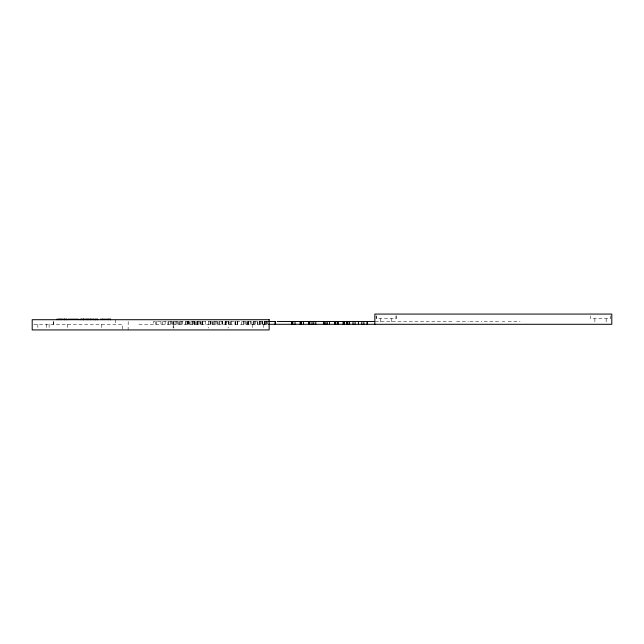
<?xml version="1.0" encoding="UTF-8"?>
<svg xmlns="http://www.w3.org/2000/svg" width="644" height="644" viewBox="0 0 644 644"><rect width="100%" height="100%" fill="white"/><g stroke="black" fill="none" stroke-linecap="round" stroke-linejoin="round"><path stroke-width="0.48" stroke-dasharray="3.22 2.42" d="M268.017 321.469L226.374 321.469L226.374 324.294M375.339 321.469L453.505 321.469M456.604 321.469L468.462 321.469M469.87 321.469L482.026 321.469M484.071 321.469L501.024 321.469M502.312 321.469L504.807 321.469M508.124 321.469L520.078 321.469M33.81 324.294L122.465 324.294L122.465 329.929M138.903 324.294L268.725 324.294M610.528 315.898L610.528 318.651L590.5 318.651L590.5 315.898M606.157 318.651L606.157 324.294M594.879 318.651L594.879 324.294M396.157 315.898L396.157 318.651L376.128 318.651L376.128 315.898M396.012 315.898L396.012 318.651M391.777 318.651L391.777 324.294M380.499 318.651L380.499 324.294M376.265 315.898L376.265 318.651M267.872 321.541L267.872 324.294M266.93 321.469L266.93 324.294M266.318 321.469L266.318 324.294M265.078 321.469L265.078 324.294M264.998 321.469L264.998 324.294M264.821 321.469L264.821 324.294M264.628 321.469L264.628 324.294M263.501 324.294L263.501 329.929M262.623 321.469L262.623 324.294M262.237 321.469L262.237 324.294M261.907 321.469L261.907 324.294M260.409 321.469L260.409 324.294M259.83 321.469L259.83 324.294M259.693 321.469L259.693 324.294M257.842 321.469L257.842 324.294M257.592 321.469L257.592 324.294M255.547 321.469L255.547 324.294M254.428 321.469L254.428 324.294M253.334 321.469L253.334 324.294M253.108 321.469L253.108 324.294M252.223 324.294L252.223 329.929M251.047 321.469L251.047 324.294M250.894 321.469L250.894 324.294M248.463 321.469L248.463 324.294M248.326 321.469L248.326 324.294M247.843 321.541L247.843 324.294M247.562 321.469L247.562 324.294M246.249 321.469L246.249 324.294M245.267 321.469L245.267 324.294M243.963 321.469L243.963 324.294M243.818 321.469L243.818 324.294M241.75 321.469L241.75 324.294M237.692 321.469L237.692 324.294M237.386 321.469L237.386 324.294M235.406 321.469L235.406 324.294M235.165 321.469L235.165 324.294M235.084 321.469L235.084 324.294M231.599 321.469L231.599 324.294M230.512 321.469L230.512 324.294M229.908 321.469L229.908 324.294M228.588 321.469L228.588 324.294M228.298 321.469L228.185 328.07M226.801 321.469L226.801 324.294M225.513 324.294L225.513 321.469L153.634 321.469L153.634 324.294M225.408 321.469L225.408 324.294M225.287 321.469L225.287 324.294M225.062 321.469L225.062 324.294M222.591 321.469L222.591 324.294M222.269 321.469L222.269 324.294M221.93 321.469L221.93 324.294M219.596 321.469L219.596 324.294M218.944 321.469L218.944 324.294M217.31 321.469L217.31 324.294M217.02 321.469L217.02 324.294M215.869 321.469L215.869 324.294M214.726 321.469L214.726 324.294M213.655 321.469L213.655 324.294M212.311 321.469L212.311 324.294M212.045 321.469L212.045 324.294M210.838 321.469L210.838 324.294M210.717 321.469L210.717 324.294M210.153 321.469L210.153 324.294M208.503 321.469L208.551 328.07M205.645 321.469L205.645 324.294M202.602 321.469L202.602 324.294M202.337 321.469L202.337 324.294M202.16 321.469L202.16 324.294M201.073 321.469L201.073 324.294M200.356 321.469L200.356 324.294M200.034 321.469L200.034 324.294M198.859 321.469L198.859 324.294M197.619 321.469L197.619 324.294M197.362 321.469L197.362 324.294M197.08 321.469L197.08 324.294M196.935 321.469L196.935 324.294M195.462 321.469L195.462 324.294M194.721 321.469L194.721 324.294M194.577 321.469L194.577 324.294M194.424 321.469L194.424 324.294M194.303 321.469L194.303 324.294M193.53 321.469L193.53 324.294M192.21 321.469L192.21 324.294M192.065 321.469L192.065 324.294M190.061 321.469L190.061 324.294M189.545 321.469L189.545 324.294M188.281 321.469L188.281 324.294M188.056 321.469L188.056 324.294M187.919 321.469L187.919 324.294M187.259 321.469L187.259 324.294M185.971 321.469L185.971 324.294M185.665 321.469L185.665 324.294M182.324 321.469L182.324 324.294M181.27 321.469L181.27 324.294M180.111 321.469L180.111 324.294M179.676 321.469L179.62 324.294M178.766 321.469L178.766 324.294M177.39 321.469L177.39 324.294M176.231 321.469L176.231 324.294M175.063 321.469L175.063 324.294M173.534 321.469L173.534 324.294M172.64 321.469L172.64 324.294M171.32 321.469L171.32 324.294M170.233 321.469L170.233 324.294M168.197 321.469L168.197 324.294M168.02 321.469L168.02 324.294M165.114 321.469L165.114 324.294M162.691 321.469L162.691 324.294M160.992 321.469L160.992 324.294M156.065 321.469L156.065 324.294M155.969 321.469L155.969 324.294M128.196 321.565L128.124 329.929M115.413 319.706L115.413 324.294M101.309 324.294L101.309 328.054M67.459 324.294L67.459 328.054M53.5 321.541L53.5 324.294M53.355 321.541L53.355 324.294M49.121 324.294L49.121 328.054M46.304 324.294L46.304 328.054M37.843 324.294L37.843 329.929M173.22 328.07L173.22 321.565L173.139 328.07"/><path stroke-width="0.97" d="M68.184 319.191L78.439 319.191M100.472 319.191L110.567 319.191L110.567 319.706M268.532 321.469L275.31 321.469L275.31 324.294M277.218 321.469L349.137 321.469L349.137 324.294M349.362 321.469L374.325 321.469M268.532 324.294L611.8 324.294L611.8 314.071L374.856 314.071L374.856 324.294M367.297 321.469L367.297 324.294M367.161 321.469L367.161 324.294M363.868 321.469L363.868 324.294M361.815 321.469L361.815 324.294M358.434 321.469L358.434 324.294M355.077 321.469L355.077 324.294M353.033 321.469L353.033 324.294M349.571 321.469L349.571 324.294M347.092 321.469L347.092 324.294M346.931 321.469L346.931 324.294M346.472 321.469L346.472 324.294M344.25 321.469L344.25 324.294M343.856 321.469L343.856 324.294M343.075 321.469L343.075 324.294M337.971 321.469L337.971 324.294M337.891 321.469L337.891 324.294M335.749 321.469L335.749 324.294M335.355 321.469L335.355 324.294M334.574 321.469L334.574 324.294M329.47 321.469L329.47 324.294M327.257 321.469L327.257 324.294M325.84 321.469L325.84 324.294M324.246 321.469L324.246 324.294M323.626 321.469L323.626 324.294M315.793 321.469L315.793 324.294M313.757 321.469L313.757 324.294M312.018 321.469L312.018 324.294M309.804 321.469L309.804 324.294M309.402 321.469L309.402 324.294M308.629 321.469L308.629 324.294M303.437 321.469L303.525 324.294M301.303 321.469L301.303 324.294M300.901 321.469L300.901 324.294M300.128 321.469L300.128 324.294M295.024 321.469L295.024 324.294M292.803 321.469L292.803 324.294M292.368 321.469L292.368 324.294M291.587 321.469L291.587 324.294M275.189 321.469L275.189 324.294M110.349 319.191L110.349 319.706M108.747 319.191L108.747 319.706M102.38 319.191L102.38 319.706M97.679 319.706L97.679 319.191L95.57 319.191L95.57 319.706M97.558 319.191L97.558 319.706M95.69 319.191L95.69 319.706M94.483 319.706L94.483 319.191L80.17 319.191L80.17 319.706M93.791 319.191L93.791 319.706M90.957 319.191L90.957 319.706M90.474 319.191L90.418 319.706M88.606 319.191L88.606 319.706M87.343 319.191L87.318 319.706M86.626 319.191L86.626 319.706M83.792 319.191L83.792 319.706M83.309 319.191L83.309 319.706M83.245 319.191L83.245 319.706M81.434 319.191L81.434 319.706M67 319.706L67 319.191L56.986 319.191L56.986 319.706M66.622 319.191L66.622 319.706M64.529 319.191L64.529 319.706M64.263 319.191L64.263 319.706M61.454 319.191L61.454 319.706M60.069 319.191L60.069 319.706M58.854 319.191L58.854 319.706M269.144 319.706L32.2 319.706L32.2 329.929L269.144 329.929L269.144 319.706"/></g></svg>
